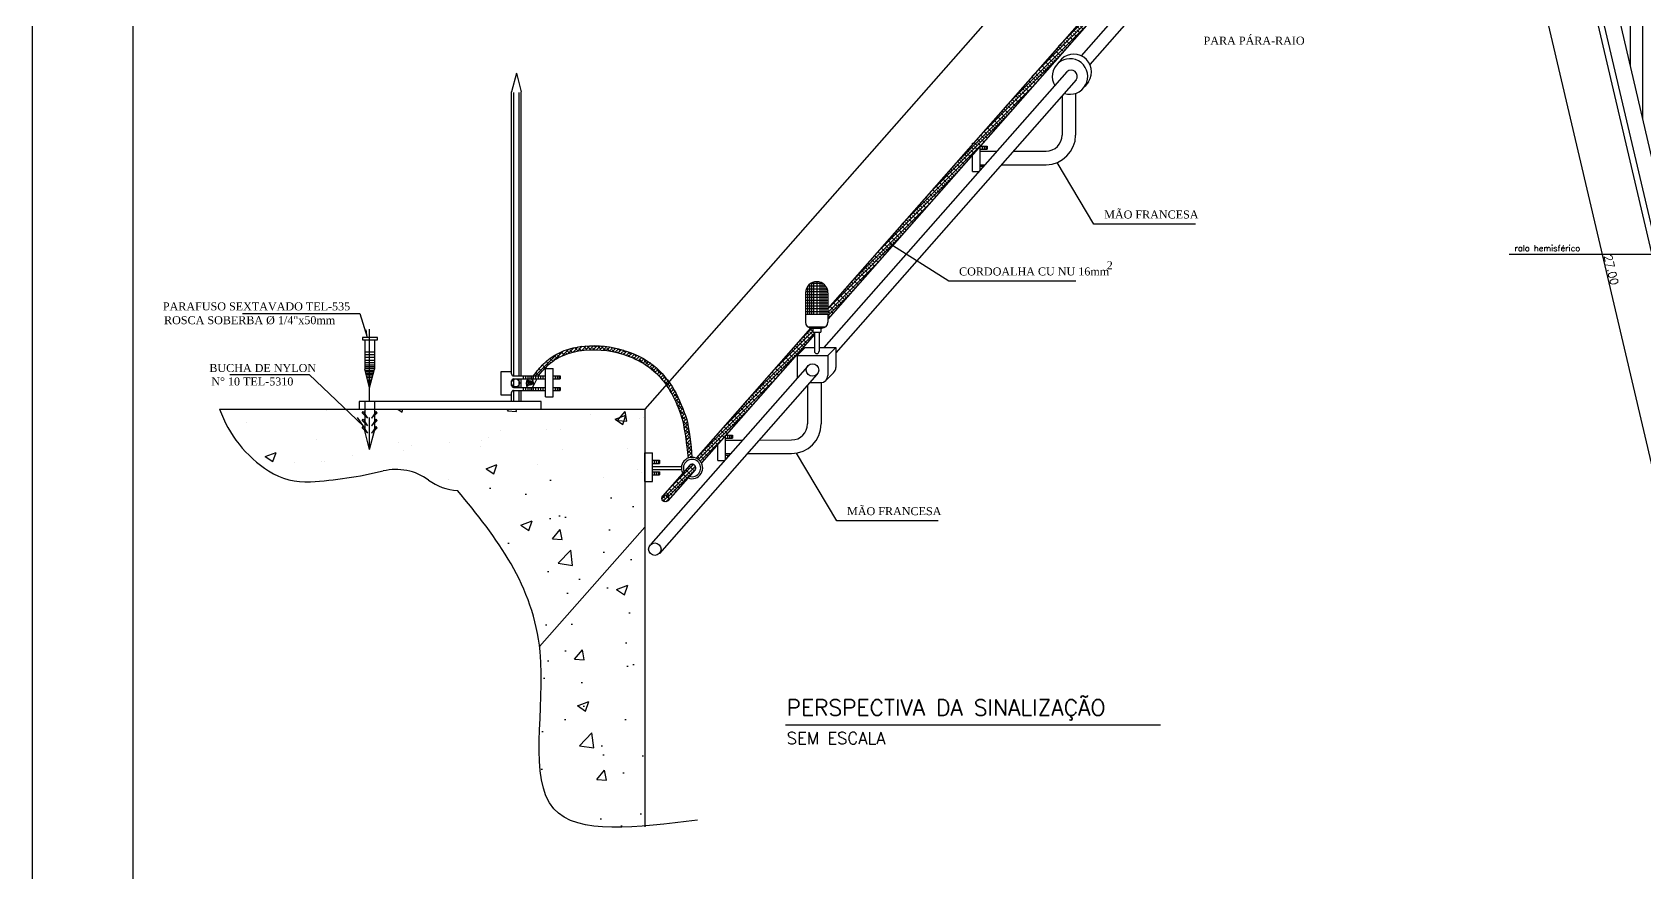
# Model space of a CAD drawing. Header units: millimetres. Extents: x 682 to 1119, y 341 to 434.
# Drawn here: x 779.51 to 819.82, y 386.56 to 407.57 of the extents above; entities that cross this region are included whole.
import ezdxf
from ezdxf.enums import TextEntityAlignment as Align

# ---------------------------------------------------------------- set-up
doc = ezdxf.new("R2010")
doc.units = ezdxf.units.MM
for name, color, linetype in [('02', 2, 'Continuous'), ('AR-ALVENARIA_EM_VISTA-002-C', 2, 'Continuous'), ('AR-ALVENARIA_EM_VISTA-004-C', 4, 'Continuous'), ('AR-COBERTURA_EM_VISTA-002-C', 2, 'Continuous'), ('AR-COTAS-001-C', 1, 'Continuous'), ('AR-INDICAÇÕES_GRÁFICAS-002-C', 2, 'Continuous'), ('AR-TEXTOS_ALTURA_3_0MM-003C', 3, 'Continuous'), ('AR-TEXTOS_ALTURA_6_0MM-005-C', 5, 'Continuous'), ('Pena_1', 1, 'Continuous'), ('PENA_2', 2, 'Continuous'), ('PENA_6', 5, 'Continuous')]:
    doc.layers.add(name, color=color, linetype=linetype)
for name, color, linetype, lineweight in [('AR-UNIDADE_TEXTO-002', 2, 'Continuous', 20), ('AR-UNIDADE_TEXTO_002', 2, 'Continuous', 20), ('REG60-100', 2, 'Continuous', 20)]:
    doc.layers.add(name, color=color, linetype=linetype, lineweight=lineweight)
doc.styles.add('REGUA60', font='simplex.shx')
doc.styles.add('REGUA80', font='simplex.shx')
doc.styles.add('ROMAND', font='times.ttf')
doc.styles.add('ROMANS', font='romans')
doc.styles.add('T20', font='simplex.shx', dxfattribs={"height": 0.2})
doc.styles.add('T50', font='simplex.shx', dxfattribs={"height": 0.5})
doc.dimstyles.new('ISO-25_WS', dxfattribs={"dimscale": 0.282828, "dimtxt": 0.8, "dimasz": 2, "dimexe": 0.1, "dimexo": 0.625, "dimgap": 0.325, "dimtad": 1, "dimzin": 4, "dimdsep": 46, "dimtxsty": 'Standard', "dimsah": 1, "dimcen": 2.5, "dimadec": 0, "dimazin": 0, "dimtfac": 1, "dimtdec": 0, "dimtmove": 2, "dimatfit": 3, "dimfxl": 1, "dimtolj": 1, "dimtzin": 0, "dimarcsym": 0})
pattern_1 = [(45, (429.73394, 442.344315), (-0.044194174, 0.044194174), []), (135, (429.73394, 442.344315), (-0.132582521, 0.044194174), [0.15625, -0.09375])]

# ---------------------------------------------------------------- blocks, each defined once
blk = doc.blocks.new('*X4')
at = {"color": 0, "linetype": 'Continuous'}
for p, q in [((201.817, -59.986), (201.817, -59.986)), ((203.895, -59.686), (203.895, -59.686)), ((205.749, -59.654), (205.858, -59.728)), ((205.858, -59.728), (205.883, -59.654)), ((208.603, -59.693), (208.636, -59.654)), ((208.603, -59.693), (208.842, -59.714)), ((208.842, -59.714), (208.831, -59.654)), ((210.764, -59.8), (210.764, -59.8)), ((211.408, -59.914), (211.688, -59.806)), ((211.408, -59.914), (211.607, -60.048)), ((211.472, -59.944), (211.665, -59.715)), ((211.472, -59.944), (211.711, -59.965)), ((211.607, -60.048), (211.688, -59.806)), ((211.711, -59.965), (211.665, -59.715)), ((212.051, -59.899), (212.051, -59.899)), ((212.147, -59.856), (212.147, -59.856)), ((203.621, -60.433), (203.621, -60.433)), ((208.105, -60.388), (208.105, -60.388)), ((208.431, -60.2), (208.431, -60.2)), ((209.62, -60.189), (209.62, -60.189)), ((209.998, -60.18), (209.998, -60.18)), ((202.298, -60.884), (202.578, -60.776)), ((202.497, -61.018), (202.578, -60.776)), ((204.578, -60.853), (204.578, -60.853)), ((205.756, -60.523), (205.756, -60.523)), ((205.9, -60.736), (205.9, -60.736)), ((206.098, -60.601), (206.098, -60.601)), ((207.104, -60.52), (207.104, -60.52)), ((207.891, -60.613), (207.891, -60.613)), ((207.92, -60.48), (207.92, -60.48)), ((210.027, -60.704), (210.027, -60.704)), ((211.722, -60.678), (211.722, -60.678)), ((212.162, -60.794), (212.162, -60.794)), ((202.298, -60.884), (202.497, -61.018)), ((203.063, -61.052), (203.063, -61.052)), ((203.765, -61.001), (203.765, -61.001)), ((203.846, -61.018), (203.846, -61.018)), ((208.047, -61.204), (208.327, -61.096)), ((208.047, -61.204), (208.246, -61.338)), ((208.246, -61.338), (208.327, -61.097)), ((209.389, -61.079), (209.389, -61.079)), ((212.003, -61.23), (212.003, -61.23)), ((207.057, -61.479), (207.057, -61.479)), ((211.094, -61.434), (211.094, -61.434)), ((212.096, -61.302), (212.096, -61.302))]:
    blk.add_line(p, q, dxfattribs=at)
blk = doc.blocks.new('_DOT')
at = {"color": 0, "linetype": 'ByBlock'}
blk.add_line((-0.5, 0), (-1, 0), dxfattribs=at)
at = {"color": 0, "linetype": 'ByBlock', "const_width": 0.5}
blk.add_lwpolyline([(-0.25, 0, 1), (0.25, 0, 1)], format="xyb", close=True, dxfattribs=at)
blk = doc.blocks.new('*D181')
at = {"layer": 'AR-COTAS-001-C', "color": 1, "lineweight": -2}
for p, q in [((816.856, 415.014), (815.684, 414.739)), ((821.934, 388.491), (815.793, 414.713)), ((823.021, 388.694), (821.848, 388.419))]:
    blk.add_line(p, q, dxfattribs=at)
at = {"layer": 'DEFPOINTS', "color": 0}
for p in [(816.954, 415.037), (815.781, 414.762), (823.118, 388.717)]:
    blk.add_point(p, dxfattribs=at)
at = {"layer": 'AR-COTAS-001-C', "color": 1, "lineweight": -2, "xscale": 0.05, "yscale": 0.05, "zscale": 0.05}
for p, rotation in [((815.781, 414.762), 103.1822715737634), ((821.946, 388.442), 283.1822715737634)]:
    blk.add_blockref('_DOT', p, dxfattribs=dict(at, rotation=rotation))
at = {"layer": 'AR-COTAS-001-C', "color": 3, "insert": (818.985, 401.631), "char_height": 0.2, "attachment_point": 5, "rotation": 283.1823, "style": 'ROMANS'}
blk.add_mtext('\\A1;27.00', dxfattribs=at)
blk = doc.blocks.new('INDUNI1')
at = {"color": 0, "style": 'REGUA80', "flags": 8}
blk.add_attdef('NOME2', text='', height=1.8, dxfattribs=at).set_placement((0, -3.53), align=Align.CENTER)
at = {"layer": 'AR-UNIDADE_TEXTO_002', "style": 'REGUA60', "width": 1.2}
blk.add_attdef('AREA', text='', height=1.2, dxfattribs=at).set_placement((0, -5.8), align=Align.CENTER)
at = {"layer": 'AR-UNIDADE_TEXTO_002', "style": 'REGUA60', "width": 1.2, "flags": 8}
for tag, p in [('REVPAR', (0, -9.97)), ('PISO', (0, -7.94)), ('PEDIR', (0, -12.07))]:
    blk.add_attdef(tag, text='', height=1.2, dxfattribs=at).set_placement(p, align=Align.CENTER)
at = {"layer": 'REG60-100', "color": 0, "style": 'REGUA80', "flags": 8}
blk.add_attdef('NOME1', text='', height=1.8, dxfattribs=at).set_placement((0, -0.55), align=Align.CENTER)

msp = doc.modelspace()

# ---------------------------------------------------------------- hatches: boundary and pattern name
at = {"layer": '02', "linetype": 'Continuous'}
h = msp.add_hatch(dxfattribs=at)
h.set_pattern_fill('ANSI38', color=256, scale=0.5, style=0)
h.set_pattern_definition(pattern_1)
h.paths.add_polyline_path([(799.403, 400.668), (799.403, 400.4), (806.935, 408.954), (806.935, 409.222)])
h = msp.add_hatch(dxfattribs=at)
h.set_pattern_fill('ANSI38', color=256, scale=0.5, style=0)
h.set_pattern_definition(pattern_1)
h.paths.add_polyline_path([(799.064, 400.016), (799.064, 400.072), (799.025, 400.072), (799.025, 400.174), (798.993, 400.174, -0.039388), (798.97, 400.176), (796.107, 396.925, -0.170621), (796.24, 396.808), (796.844, 397.494), (796.844, 397.498), (796.847, 397.498)])
h.paths.add_polyline_path([(795.279, 395.985, -0.650695), (795.428, 395.919, -0.153437), (795.412, 395.868), (796.084, 396.631, 0.894324), (795.953, 396.75)])
h = msp.add_hatch(dxfattribs=at)
h.set_pattern_fill('ANSI38', color=256, scale=0.5, style=0)
h.set_pattern_definition([(45, (518.837535, 333.00521), (-0.044194174, 0.044194174), []), (135, (518.837535, 333.00521), (-0.132582521, 0.044194174), [0.15625, -0.09375])])
edge = h.paths.add_edge_path()
edge.add_spline(control_points=[(796.004, 396.944), (795.946, 397.677), (795.885, 397.875), (795.717, 398.328), (795.603, 398.576), (795.299, 399.02), (795.107, 399.215), (794.629, 399.513), (794.352, 399.62), (793.741, 399.747), (793.404, 399.755), (793.007, 399.674), (792.921, 399.65), (792.839, 399.621)], knot_values=[0.976225, 0.976225, 0.976225, 0.976225, 1.564409, 1.564409, 2.364149, 2.364149, 3.163889, 3.163889, 3.942851, 3.942851, 4.817117, 4.817117, 5.065526, 5.065526, 5.065526, 5.065526], degree=3, periodic=0)
edge.add_line((792.839, 399.621), (792.8, 399.498))
edge.add_spline(control_points=[(792.8, 399.498), (792.956, 399.564), (793.129, 399.605), (793.68, 399.661), (794.082, 399.603), (794.645, 399.386), (794.837, 399.279), (795.304, 398.9), (795.504, 398.566), (795.754, 397.958), (795.832, 397.71), (795.906, 396.924)], knot_values=[0.897571, 0.897571, 0.897571, 0.897571, 1.414292, 1.414292, 2.476324, 2.476324, 3.104824, 3.104824, 4.310294, 4.310294, 5.057228, 5.057228, 5.057228, 5.057228], degree=3, periodic=0)
edge.add_arc((796.007, 396.677), 0.267, 90.5812, 112.2491, ccw=False)
edge = h.paths.add_edge_path()
edge.add_spline(control_points=[(792.163, 398.979), (792.21, 399.038), (792.285, 399.128), (792.487, 399.33), (792.627, 399.424), (792.791, 399.495), (792.795, 399.497), (792.8, 399.498)], knot_values=[0, 0, 0, 0, 0.35226, 0.35226, 0.883276, 0.883276, 0.897571, 0.897571, 0.897571, 0.897571], degree=3, periodic=0)
edge.add_line((792.8, 399.498), (792.839, 399.621))
edge.add_spline(control_points=[(792.839, 399.621), (792.776, 399.598), (792.715, 399.572), (792.521, 399.474), (792.399, 399.383), (792.209, 399.194), (792.132, 399.101), (792.04, 398.979)], knot_values=[0, 0, 0, 0, 0.188723, 0.188723, 0.625855, 0.625855, 0.976225, 0.976225, 0.976225, 0.976225], degree=3, periodic=0)
edge.add_line((792.04, 398.979), (792.163, 398.979))
h = msp.add_hatch(dxfattribs=at)
h.set_pattern_fill('AR-CONC', color=256, scale=0.4, style=0)
h.set_pattern_definition([(50, (518.8375, 333.0052), (2.86904, -0.251009), [0.3, -3.3]), (355, (518.8375, 333.0052), (-0.555005, 3.00877), [0.24, -2.64]), (100.4514, (519.0766, 332.9843), (2.314038, 2.757758), [0.25496, -2.804568]), (46.1842, (518.8375, 333.8052), (4.268964, -0.662076), [0.45, -4.95]), (96.6356, (519.1933, 333.75), (3.73865, 3.89647), [0.38244, -4.20685]), (351.1842, (518.8375, 333.805), (3.73865, 3.896474), [0.36, -3.96]), (21, (519.2375, 333.6052), (2.387628, -1.610476), [0.3, -3.3]), (326, (519.2375, 333.6052), (0.97326, 2.9006), [0.24, -2.64]), (71.4514, (519.4365, 333.471), (3.36089, 1.290122), [0.25496, -2.804568]), (37.5, (518.8375, 333.0052), (0.0486394, 1.3315754), [0, -2.608, 0, -2.68, 0, -2.65]), (7.5, (518.8375, 333.0052), (1.052278, 1.577647), [0, -1.528, 0, -2.548, 0, -1.01]), (327.5, (517.9455, 333.0052), (2.1352897, -0.0902195), [0, -1, 0, -3.12, 0, -4.14]), (317.5, (517.5455, 333.0052), (2.332745, 0.40042), [0, -1.3, 0, -2.072, 0, -2.94])])
edge = h.paths.add_edge_path()
edge.add_spline(control_points=[(790.143, 396.113), (791.124, 394.939), (792.855, 392.68), (791.618, 387.763), (793.827, 387.646), (794.823, 387.727)], knot_values=[1.075954, 1.075954, 1.075954, 1.075954, 5.592094, 9.538219, 12.067241, 12.067241, 12.067241, 12.067241], degree=3, periodic=0)
edge.add_line((794.823, 387.727), (794.823, 396.255))
edge.add_arc((793.789, 397.86), 1.909, 238.0609, 302.7902, ccw=False)
edge.add_arc((791.81, 394.685), 1.832, 58.0609, 119.148)
edge.add_arc((790.239, 397.502), 1.393, 266.0519, 299.148, ccw=False)
at = {"layer": 'AR-COBERTURA_EM_VISTA-002-C', "linetype": 'ByBlock', "ltscale": 5}
h = msp.add_hatch(dxfattribs=at)
h.set_pattern_fill('ANSI31', color=1, scale=2.5, angle=45, style=0)
h.set_pattern_definition([(90, (435.4025, 427.31824), (-0.3125, 6e-17), [])])
h.paths.add_polyline_path([(832.484, 405.033), (832.484, 405.29), (823.794, 403.255), (824.891, 403.255)])
h.paths.add_polyline_path([(832.484, 404.109), (832.484, 404.263), (828.179, 403.255), (828.837, 403.255)], flags=17)
h.paths.add_polyline_path([(832.484, 404.263), (832.484, 404.52), (827.083, 403.255), (828.179, 403.255)])
h.paths.add_polyline_path([(832.484, 403.255), (832.484, 404.109), (828.837, 403.255)], flags=16)
h.paths.add_polyline_path([(831.381, 416.012), (831.381, 416.722), (831.681, 416.722), (831.681, 416.012)], flags=24)
h.paths.add_polyline_path([(831.381, 391.012), (831.381, 391.722), (831.681, 391.722), (831.681, 391.012)], flags=24)
h.paths.add_polyline_path([(831.381, 403.417), (831.381, 404.317), (831.681, 404.317), (831.681, 403.417)], flags=25)
h.paths.add_polyline_path([(830.488, 403.417), (830.488, 404.317), (830.788, 404.317), (830.788, 403.417)], flags=25)
h.paths.add_polyline_path([(829.464, 403.417), (829.464, 404.317), (829.764, 404.317), (829.764, 403.417)], flags=25)
h.paths.add_polyline_path([(823.554, 389.267), (832.484, 389.267), (832.484, 403.255), (828.837, 403.255), (820.723, 401.354)])
h.paths.add_polyline_path([(820.632, 401.744), (820.689, 401.5), (828.179, 403.255), (827.083, 403.255)])
h.paths.add_polyline_path([(820.689, 401.5), (820.723, 401.354), (828.837, 403.255), (828.179, 403.255)])
h.paths.add_polyline_path([(817.615, 414.627), (820.278, 403.255), (823.137, 403.255), (832.484, 405.444), (832.484, 418.109)])
h.paths.add_polyline_path([(820.278, 403.255), (820.427, 402.62), (823.137, 403.255)])
h.paths.add_polyline_path([(820.461, 402.474), (820.518, 402.23), (824.891, 403.255), (823.794, 403.255)])
h.paths.add_polyline_path([(820.427, 402.62), (820.461, 402.474), (823.794, 403.255), (823.137, 403.255)])
at = {"layer": 'PENA_2', "linetype": 'ByBlock', "ltscale": 7}
h = msp.add_hatch(dxfattribs=at)
h.set_pattern_fill('ANSI38', color=256, scale=0.5, style=0)
h.set_pattern_definition([(45, (506.7092, 319.232396), (-0.044194174, 0.044194174), []), (135, (506.7092, 319.232396), (-0.132582521, 0.044194174), [0.15625, -0.09375])])
h.paths.add_polyline_path([(795.25, 395.919, 1), (795.428, 395.919, 1)])

# ---------------------------------------------------------------- linework, layer by layer
at = {"layer": '02', "linetype": 'Continuous'}
for p, q in [((791.616, 406.545), (791.496, 406.078)), ((791.616, 406.545), (791.736, 406.078)), ((791.496, 399.027), (791.496, 406.078)), ((791.553, 398.979), (791.553, 406.062)), ((791.686, 398.979), (791.686, 406.062)), ((791.736, 398.979), (791.736, 406.078)), ((803.016, 404.771), (803.016, 404.798)), ((803.016, 404.798), (803.039, 404.798)), ((803.208, 404.118), (803.208, 404.721)), ((803.208, 404.718), (803.386, 404.718)), ((803.257, 404.718), (803.257, 404.643)), ((803.306, 404.718), (803.306, 404.643)), ((803.352, 404.718), (803.352, 404.643)), ((803.386, 404.718), (803.386, 404.643)), ((803.016, 404.088), (803.016, 404.503)), ((803.208, 404.643), (803.386, 404.643)), ((803.016, 404.088), (803.181, 404.088)), ((803.208, 404.222), (803.306, 404.222)), ((803.208, 404.146), (803.233, 404.146)), ((803.257, 404.222), (803.257, 404.174)), ((784.773, 400.541), (787.706, 400.541)), ((787.706, 400.541), (787.889, 399.949)), ((788.145, 399.939), (787.765, 399.939)), ((787.765, 399.939), (787.765, 399.88)), ((787.765, 399.88), (787.825, 399.88)), ((787.826, 399.882), (788.145, 399.882)), ((787.826, 399.882), (787.826, 399.149)), ((787.889, 399.949), (787.857, 400.133)), ((787.946, 398.336), (787.946, 400.146)), ((788.066, 399.882), (788.066, 399.149)), ((788.145, 399.882), (788.145, 399.939)), ((787.826, 399.578), (788.066, 399.578)), ((787.826, 399.513), (788.066, 399.513)), ((787.826, 399.447), (788.066, 399.447)), ((787.826, 399.376), (788.066, 399.376)), ((787.826, 399.311), (788.066, 399.311)), ((787.826, 399.258), (788.066, 399.258)), ((787.826, 399.216), (788.066, 399.216)), ((787.826, 399.169), (788.066, 399.169)), ((787.946, 398.682), (787.826, 399.149)), ((787.833, 399.121), (788.059, 399.121)), ((787.842, 399.086), (788.05, 399.086)), ((787.946, 398.682), (788.066, 399.149)), ((791.23, 399.084), (791.23, 398.503)), ((791.496, 399.084), (791.23, 399.084)), ((792.341, 398.453), (792.341, 399.163)), ((792.341, 399.163), (792.533, 399.163)), ((792.533, 398.453), (792.533, 399.163)), ((784.453, 399.015), (786.434, 399.015)), ((786.434, 399.015), (787.79, 397.727)), ((787.853, 399.044), (788.039, 399.044)), ((787.859, 399.021), (788.033, 399.021)), ((787.87, 398.979), (788.022, 398.979)), ((787.88, 398.938), (788.011, 398.938)), ((787.894, 398.884), (787.998, 398.884)), ((787.903, 398.849), (787.989, 398.849)), ((787.906, 398.837), (787.986, 398.837)), ((787.918, 398.789), (787.973, 398.789)), ((791.496, 398.74), (791.496, 398.855)), ((791.544, 398.979), (792.341, 398.979)), ((791.544, 398.903), (792.341, 398.903)), ((791.544, 398.692), (791.774, 398.692)), ((791.553, 398.692), (791.553, 398.903)), ((791.686, 398.692), (791.686, 398.903)), ((791.736, 398.692), (791.736, 398.903)), ((791.774, 398.692), (792.341, 398.692)), ((791.782, 398.979), (791.782, 398.903)), ((791.782, 398.692), (791.782, 398.616)), ((791.845, 398.979), (791.845, 398.903)), ((791.845, 398.692), (791.845, 398.616)), ((791.902, 398.979), (791.902, 398.903)), ((791.902, 398.692), (791.902, 398.616)), ((791.955, 398.979), (791.955, 398.903)), ((791.955, 398.692), (791.955, 398.616)), ((791.997, 398.979), (791.997, 398.903)), ((791.997, 398.692), (791.997, 398.616)), ((792.039, 398.979), (792.039, 398.903)), ((792.039, 398.692), (792.039, 398.616)), ((792.096, 398.979), (792.096, 398.903)), ((792.096, 398.692), (792.096, 398.616)), ((792.163, 398.979), (792.163, 398.903)), ((792.163, 398.692), (792.163, 398.616)), ((792.219, 398.979), (792.219, 398.903)), ((792.219, 398.692), (792.219, 398.616)), ((792.276, 398.979), (792.276, 398.903)), ((792.276, 398.692), (792.276, 398.616)), ((792.533, 398.979), (792.712, 398.979)), ((792.533, 398.903), (792.712, 398.903)), ((792.533, 398.692), (792.712, 398.692)), ((792.583, 398.979), (792.583, 398.903)), ((792.583, 398.692), (792.583, 398.616)), ((792.632, 398.979), (792.632, 398.903)), ((792.632, 398.692), (792.632, 398.616)), ((792.678, 398.979), (792.678, 398.903)), ((792.678, 398.692), (792.678, 398.616)), ((792.712, 398.979), (792.712, 398.903)), ((792.712, 398.692), (792.712, 398.616)), ((791.686, 398.336), (787.689, 398.336)), ((787.689, 398.336), (787.689, 398.145)), ((787.826, 398.336), (787.826, 397.603)), ((788.066, 398.336), (788.066, 397.603)), ((791.23, 398.503), (791.496, 398.503)), ((791.496, 398.336), (791.496, 398.568)), ((791.544, 398.616), (791.774, 398.616)), ((791.553, 398.336), (791.553, 398.616)), ((791.686, 398.336), (791.686, 398.616)), ((792.232, 398.336), (791.686, 398.336)), ((791.736, 398.336), (791.736, 398.616)), ((791.774, 398.616), (792.341, 398.616)), ((792.232, 398.145), (792.232, 398.336)), ((792.341, 398.453), (792.533, 398.453)), ((792.533, 398.616), (792.712, 398.616)), ((784.196, 398.145), (794.823, 398.145)), ((787.79, 397.727), (787.64, 397.939)), ((787.762, 398.057), (787.782, 398.09)), ((787.898, 397.925), (787.762, 398.057)), ((787.762, 397.863), (787.782, 397.896)), ((787.898, 397.731), (787.762, 397.863)), ((787.782, 398.09), (787.898, 397.925)), ((787.782, 397.896), (787.898, 397.731)), ((787.946, 397.136), (787.946, 397.942)), ((788.113, 398.09), (787.997, 397.925)), ((787.997, 397.925), (788.133, 398.057)), ((788.113, 397.896), (787.997, 397.731)), ((787.997, 397.731), (788.133, 397.863)), ((788.133, 398.057), (788.113, 398.09)), ((788.133, 397.863), (788.113, 397.896)), ((794.823, 398.145), (794.823, 387.706)), ((787.762, 397.682), (787.782, 397.715)), ((787.898, 397.55), (787.762, 397.682)), ((787.782, 397.715), (787.898, 397.55)), ((787.946, 397.136), (787.826, 397.603)), ((787.946, 397.136), (788.066, 397.603)), ((788.113, 397.715), (787.997, 397.55)), ((787.997, 397.55), (788.133, 397.682)), ((788.133, 397.682), (788.113, 397.715)), ((796.844, 397.498), (797.022, 397.498)), ((796.844, 396.897), (796.844, 397.498)), ((796.893, 397.498), (796.893, 397.422)), ((796.942, 397.498), (796.942, 397.422)), ((796.988, 397.498), (796.988, 397.422)), ((797.022, 397.498), (797.022, 397.422)), ((794.823, 397.053), (795.015, 397.053)), ((794.823, 396.343), (794.823, 397.053)), ((795.015, 396.343), (795.015, 397.053)), ((796.652, 396.867), (796.652, 397.276)), ((796.844, 397.422), (797.022, 397.422)), ((795.015, 396.869), (795.194, 396.869)), ((795.015, 396.793), (795.194, 396.793)), ((795.015, 396.716), (795.743, 396.716)), ((795.015, 396.64), (795.743, 396.64)), ((795.064, 396.869), (795.064, 396.793)), ((795.114, 396.869), (795.114, 396.793)), ((795.16, 396.869), (795.16, 396.793)), ((795.194, 396.869), (795.194, 396.793)), ((796.652, 396.867), (796.817, 396.867)), ((796.844, 397.001), (796.942, 397.001)), ((796.844, 396.926), (796.869, 396.926)), ((796.893, 397.001), (796.893, 396.953)), ((794.823, 396.343), (795.015, 396.343)), ((795.015, 396.582), (795.194, 396.582)), ((795.015, 396.506), (795.194, 396.506)), ((795.064, 396.582), (795.064, 396.506)), ((795.114, 396.582), (795.114, 396.506)), ((795.16, 396.582), (795.16, 396.506)), ((795.194, 396.582), (795.194, 396.506))]:
    msp.add_line(p, q, dxfattribs=at)
for centre, radius in [((791.596, 398.802), 0.1), ((791.91, 398.752), 0.0211), ((791.913, 398.802), 0.0211), ((791.923, 398.849), 0.0211), ((791.953, 398.812), 0.0211), ((791.953, 398.769), 0.0211), ((791.973, 398.839), 0.0211), ((791.99, 398.779), 0.0211), ((792.003, 398.819), 0.0211)]:
    msp.add_circle(centre, radius, dxfattribs=at)
for centre, radius, start, end in [((791.544, 399.027), 0.048, 180, 270), ((791.544, 398.855), 0.048, 90, 180), ((791.544, 398.74), 0.048, 180, 270), ((792.046, 398.784), 0.186, 141.8177, 210.9078), ((791.861, 398.784), 0.186, 329.0922, 39.9868), ((791.544, 398.568), 0.048, 90, 180), ((787.082, 399.181), 3.066, 199.7414, 237.2315), ((788.606, 395.26), 1.381, 53.9236, 103.4823), ((796.007, 396.677), 0.267, 247.8718, 209.1414), ((796.007, 396.677), 0.217, 252.5491, 204.3946), ((786.36, 398.059), 1.731, 237.2315, 273.5595), ((785.808, 406.93), 10.619, 273.5595, 283.4823), ((790.239, 397.502), 1.393, 233.9236, 266.0519)]:
    msp.add_arc(centre, radius, start, end, dxfattribs=at)
for points, knots in [([(792.04, 398.979), (792.132, 399.101), (792.209, 399.194), (792.399, 399.383), (792.521, 399.474), (792.792, 399.611), (792.94, 399.66), (793.404, 399.755), (793.741, 399.747), (794.352, 399.62), (794.629, 399.513), (795.107, 399.215), (795.299, 399.02), (795.603, 398.576), (795.717, 398.328), (795.885, 397.875), (795.946, 397.677), (796.004, 396.944)], [0, 0, 0, 0, 0.350369, 0.350369, 0.787502, 0.787502, 1.224634, 1.224634, 2.0989, 2.0989, 2.877862, 2.877862, 3.677602, 3.677602, 4.477342, 4.477342, 5.065526, 5.065526, 5.065526, 5.065526]), ([(792.163, 398.979), (792.21, 399.038), (792.285, 399.128), (792.487, 399.33), (792.627, 399.424), (792.947, 399.562), (793.124, 399.604), (793.68, 399.661), (794.082, 399.603), (794.645, 399.386), (794.837, 399.279), (795.304, 398.9), (795.504, 398.566), (795.754, 397.958), (795.832, 397.71), (795.906, 396.924)], [0, 0, 0, 0, 0.35226, 0.35226, 0.883276, 0.883276, 1.414292, 1.414292, 2.476324, 2.476324, 3.104824, 3.104824, 4.310294, 4.310294, 5.057228, 5.057228, 5.057228, 5.057228]), ([(796.143, 387.877), (794.642, 387.684), (791.497, 387.282), (792.855, 392.68), (791.124, 394.939), (790.143, 396.113)], [0, 0, 0, 0, 3.604976, 7.551101, 12.067241, 12.067241, 12.067241, 12.067241])]:
    msp.add_open_spline(points, degree=3, knots=knots, dxfattribs=at)
at = {"layer": 'AR-ALVENARIA_EM_VISTA-002-C'}
msp.add_line((820.552, 402.084), (817.615, 414.627), dxfattribs=at)
at = {"layer": 'AR-ALVENARIA_EM_VISTA-004-C'}
for p, q in [((823.118, 388.717), (816.954, 415.037)), ((823.237, 388.867), (817.134, 414.925))]:
    msp.add_line(p, q, dxfattribs=at)
at = {"layer": 'AR-INDICAÇÕES_GRÁFICAS-002-C', "ltscale": 2}
msp.add_line((798.346, 390.255), (807.714, 390.255), dxfattribs=at)
at = {"layer": 'Pena_1'}
msp.add_line((816.432, 402.021), (820.748, 402.021), dxfattribs=at)
at = {"layer": 'Pena_1', "linetype": 'Continuous'}
for p, q in [((798.845, 401.088), (799.401, 401.088)), ((798.863, 401.159), (799.383, 401.159)), ((798.893, 401.214), (798.893, 400.52)), ((798.905, 401.229), (799.342, 401.229)), ((798.943, 401.269), (798.943, 400.52)), ((798.99, 401.3), (799.257, 401.3)), ((798.993, 401.302), (798.993, 400.52)), ((799.043, 401.323), (799.043, 400.52)), ((799.123, 401.334), (799.123, 400.52)), ((799.203, 401.323), (799.203, 400.52)), ((799.253, 401.302), (799.253, 400.52)), ((799.303, 401.269), (799.303, 400.52)), ((799.353, 401.214), (799.353, 400.52)), ((798.843, 401.017), (799.403, 401.017)), ((798.843, 400.946), (799.403, 400.946)), ((798.843, 400.875), (799.403, 400.875)), ((798.843, 400.804), (799.403, 400.804)), ((798.843, 400.733), (799.403, 400.733)), ((798.843, 400.662), (799.403, 400.662)), ((798.843, 400.591), (799.403, 400.591))]:
    msp.add_line(p, q, dxfattribs=at)
at = {"layer": 'PENA_2'}
for p, q in [((779.514, 425.169), (779.514, 341.169)), ((808.59, 402.772), (806.051, 402.772)), ((805.6, 401.348), (802.424, 401.348)), ((802.163, 395.357), (799.624, 395.357))]:
    msp.add_line(p, q, dxfattribs=at)
at = {"layer": 'PENA_2', "linetype": 'Continuous'}
for p, q in [((807.241, 412.248), (794.823, 398.145)), ((809.192, 410.914), (805.73, 406.983)), ((809.425, 410.71), (805.951, 406.764)), ((806.935, 409.222), (799.403, 400.668)), ((806.935, 408.954), (799.403, 400.4)), ((805.182, 406.829), (805.137, 406.774)), ((805.377, 406.582), (799.305, 399.686)), ((805.612, 406.379), (799.602, 399.553)), ((805.917, 406.33), (805.822, 406.213)), ((798.843, 401.054), (798.843, 400.324)), ((799.403, 401.054), (799.403, 400.324)), ((798.843, 400.52), (799.403, 400.52)), ((798.97, 400.176), (796.107, 396.925)), ((799.064, 400.016), (796.24, 396.808)), ((798.903, 400.204), (799.343, 400.204)), ((798.993, 400.174), (799.253, 400.174)), ((799.025, 400.072), (799.225, 400.072)), ((798.634, 399.486), (799.402, 399.486)), ((798.634, 399.486), (798.634, 398.923)), ((798.834, 399.686), (799.064, 399.686)), ((799.184, 399.686), (799.602, 399.686)), ((799.402, 399.486), (799.402, 398.992)), ((799.602, 399.686), (799.602, 399.192)), ((798.893, 399.218), (794.976, 394.77)), ((799.126, 399.013), (795.19, 394.544)), ((798.949, 398.812), (799.222, 398.812)), ((795.953, 396.75), (795.266, 395.97)), ((796.084, 396.631), (795.399, 395.853)), ((794.823, 395.199), (792.194, 392.213))]:
    msp.add_line(p, q, dxfattribs=at)
at = {"layer": 'PENA_2', "linetype": 'ByBlock', "ltscale": 7}
for p, q in [((805.256, 405.975), (805.256, 404.999)), ((805.596, 406.042), (805.596, 404.999)), ((803.208, 404.597), (803.63, 404.598)), ((804.044, 404.598), (804.857, 404.599)), ((806.051, 402.772), (805.134, 404.313)), ((803.208, 404.257), (803.33, 404.257)), ((803.744, 404.257), (804.857, 404.259)), ((802.424, 401.348), (800.949, 402.278)), ((799.025, 400.174), (799.025, 400.072)), ((799.064, 400.072), (799.064, 399.596)), ((799.184, 400.072), (799.184, 399.596)), ((799.225, 400.174), (799.225, 400.072)), ((798.634, 399.486), (798.834, 399.686)), ((799.402, 399.486), (799.602, 399.686)), ((799.348, 398.865), (799.541, 399.058)), ((792.126, 398.903), (792.022, 398.692)), ((798.893, 398.748), (798.893, 397.778)), ((799.233, 398.813), (799.233, 397.778)), ((796.844, 397.377), (797.266, 397.377)), ((796.844, 397.037), (796.967, 397.037)), ((797.38, 397.037), (798.494, 397.038)), ((797.68, 397.377), (798.493, 397.378)), ((799.624, 395.357), (798.617, 397.049))]:
    msp.add_line(p, q, dxfattribs=at)
at = {"layer": 'PENA_2', "linetype": 'Continuous'}
for centre in [(799.018, 399.125), (795.075, 394.649)]:
    msp.add_circle(centre, 0.156, dxfattribs=at)
at = {"layer": 'PENA_2', "linetype": 'ByBlock', "ltscale": 7}
msp.add_circle((795.339, 395.919), 0.0891, dxfattribs=at)
for centre, radius, start, end in [((805.454, 406.463), 0.444, 251.6605, 210.7608), ((805.548, 406.577), 0.444, 326.1834, 145.5434), ((804.856, 404.999), 0.74, 270.0685, 0), ((804.856, 404.999), 0.4, 270.0685, 0), ((799.124, 399.596), 0.06, 180, 0), ((798.493, 397.778), 0.4, 270.0685, 0), ((798.493, 397.778), 0.74, 270.0685, 0), ((796.012, 396.683), 0.0891, 313.1566, 145.9284)]:
    msp.add_arc(centre, radius, start, end, dxfattribs=at)
at = {"layer": 'PENA_2', "linetype": 'Continuous'}
for centre, radius, start, end in [((805.482, 406.466), 0.156, 326.2691, 132.1499), ((799.123, 401.054), 0.28, 0, 180), ((798.993, 400.324), 0.15, 180, 270), ((799.253, 400.324), 0.15, 270, 0), ((799.422, 399.192), 0.18, 311.5526, 360), ((799.222, 398.992), 0.18, 270, 360)]:
    msp.add_arc(centre, radius, start, end, dxfattribs=at)
at = {"layer": 'PENA_6'}
msp.add_line((782.036, 342.169), (782.036, 424.169), dxfattribs=at)

# ---------------------------------------------------------------- block references
at = {"layer": '02', "linetype": 'Continuous', "xscale": 0.9600000000000364, "yscale": 0.9599999999999795, "zscale": 0.96}
msp.add_blockref('*X4', (591.133, 455.413), dxfattribs=at)
at = {"layer": 'AR-UNIDADE_TEXTO-002'}
ref = msp.add_blockref('INDUNI1', (817.388, 402.143), dxfattribs=dict(at, xscale=-0.08333333333575865, yscale=0.08333333333325754, zscale=0.08333333333333334))
ref.add_attrib('NOME1', 'ralo hemisférico', dxfattribs={"color": 0, "height": 0.15, "style": 'REGUA80', "flags": 8}).set_placement((817.388, 402.096), align=Align.CENTER)

# ---------------------------------------------------------------- texts
at = {"layer": 'AR-TEXTOS_ALTURA_3_0MM-003C', "style": 'T20'}
msp.add_text('SEM ESCALA', height=0.3, dxfattribs=at).set_placement((798.373, 389.774, 2))
at = {"layer": 'AR-TEXTOS_ALTURA_6_0MM-005-C', "style": 'T50'}
msp.add_text('PERSPECTIVA DA SINALIZAÇÃO', height=0.4, dxfattribs=at).set_placement((798.371, 390.489))
at = {"layer": 'PENA_2', "style": 'ROMAND'}
for s, p in [('PARA PÁRA-RAIO ', (808.794, 407.259)), ('MÃO FRANCESA', (806.309, 402.914)), ('CORDOALHA CU NU 16mm', (802.682, 401.49)), ('2', (806.373, 401.643)), ('PARAFUSO SEXTAVADO TEL-535', (782.779, 400.617)), ('ROSCA SOBERBA %%c 1/4"x50mm', (782.809, 400.272)), ('BUCHA DE NYLON', (783.941, 399.077)), ('N%%D 10 TEL-5310', (783.991, 398.741)), ('MÃO FRANCESA', (799.882, 395.499))]:
    msp.add_text(s, height=0.2, dxfattribs=at).set_placement(p)

# ---------------------------------------------------------------- dimensions: what is measured, and where the dimension line sits
at = {"layer": 'AR-COTAS-001-C', "ltscale": 5}
dim = msp.add_aligned_dim(p1=(823.118, 388.717), p2=(816.954, 415.037), distance=1.204, text='27.00', dimstyle='ISO-25_WS', override={"dimscale": 0.05, "dimtxt": 4, "dimasz": 1, "dimexe": 2, "dimexo": 2, "dimgap": 0.5, "dimzin": 5, "dimtxsty": 'ROMANS', "dimblk1": 'DOT', "dimblk2": 'DOT', "dimdle": 0.2, "dimclrd": 1, "dimclre": 1, "dimclrt": 3, "dimtdec": 2, "dimtix": 1, "dimtzin": 1}, dxfattribs=at)
dim.commit()
dim.dimension.update_dxf_attribs({"geometry": '*D181', "text_midpoint": (818.985, 401.631)})

doc.saveas('drawing.dxf')
